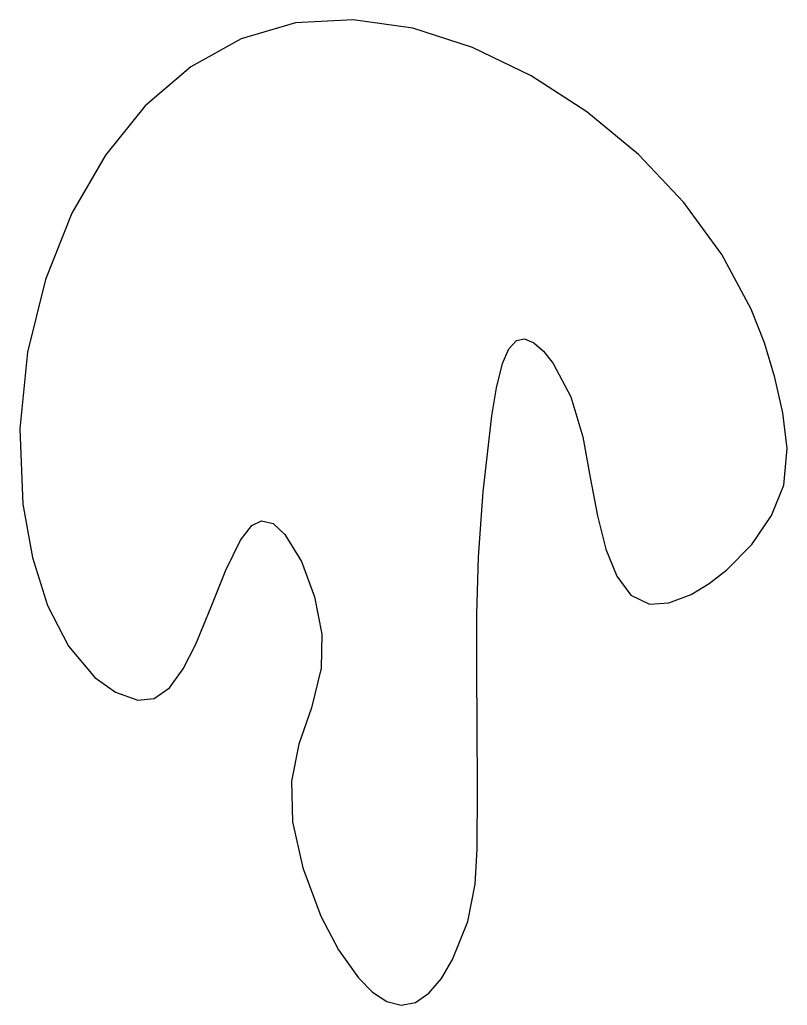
# Model space of a CAD drawing. Header units: millimetres. Extents: x -107 to 102, y -178 to 91.
import ezdxf

# ---------------------------------------------------------------- set-up
doc = ezdxf.new("R2010")
doc.units = ezdxf.units.MM

msp = doc.modelspace()

# ---------------------------------------------------------------- linework, layer by layer
at = {"color": 7, "linetype": 'Continuous', "flags": 128}
msp.add_lwpolyline([(-32.09, 89.74), (-46.94, 85.4), (-60.67, 77.77), (-73.06, 67.12), (-83.92, 53.72), (-93.05, 37.85), (-100.23, 19.8), (-105.17, -0.06), (-107.29, -20.88), (-106.4, -41.49), (-103.83, -56.01), (-99.67, -69.09), (-93.98, -80.19), (-86.79, -88.73), (-81.18, -92.74), (-75.09, -94.9), (-70.58, -94.44), (-66.43, -91.52), (-62.7, -86.36), (-59.29, -79.64), (-55.09, -69.48), (-51.1, -59.47), (-47.09, -51.25), (-43.96, -47.29), (-41.36, -45.98), (-38.21, -46.76), (-35, -49.7), (-30.49, -57.1), (-26.92, -66.68), (-24.95, -76.85), (-25.1, -86.14), (-27.76, -96.94), (-31.18, -106.88), (-33.21, -116.97), (-32.91, -128.01), (-30.13, -140.54), (-25.16, -153.74), (-20.36, -162.92), (-14.93, -170.58), (-11.1, -174.44), (-7.18, -177.01), (-3.26, -178.05), (0.59, -177.33), (4.28, -174.77), (7.7, -170.72), (10.74, -165.61), (14.88, -155.23), (16.94, -145.07), (17.45, -135.52), (17.55, -118.77), (17.49, -102.08), (17.33, -86.56), (17.34, -71.55), (17.82, -55.8), (19.11, -38.05), (21.48, -17.41), (22.73, -9.73), (24.38, -3.07), (26.06, 0.86), (28.17, 3.19), (30.37, 3.6), (32.87, 2.55), (35.53, 0.26), (38.21, -3.1), (43.02, -12.17), (46.23, -23.06), (48.26, -34.2), (50.26, -44.6), (52.57, -53.72), (55.49, -61.1), (59.33, -66.24), (64.4, -68.67), (69.75, -68.34), (75.77, -66.06), (80.69, -63.12), (85.55, -59.35), (92.32, -52.43), (97.73, -44.54), (101.04, -36.26), (102, -26.32), (100.8, -16.51), (98.61, -6.89), (95.76, 2.52), (92.16, 11.72), (84.2, 26.6), (73.82, 40.75), (61.4, 53.83), (47.38, 65.47), (32.17, 75.33), (16.2, 83.05), (-0.12, 88.26), (-16.35, 90.61), (-32.09, 89.74)], dxfattribs=at)

doc.saveas('drawing.dxf')
